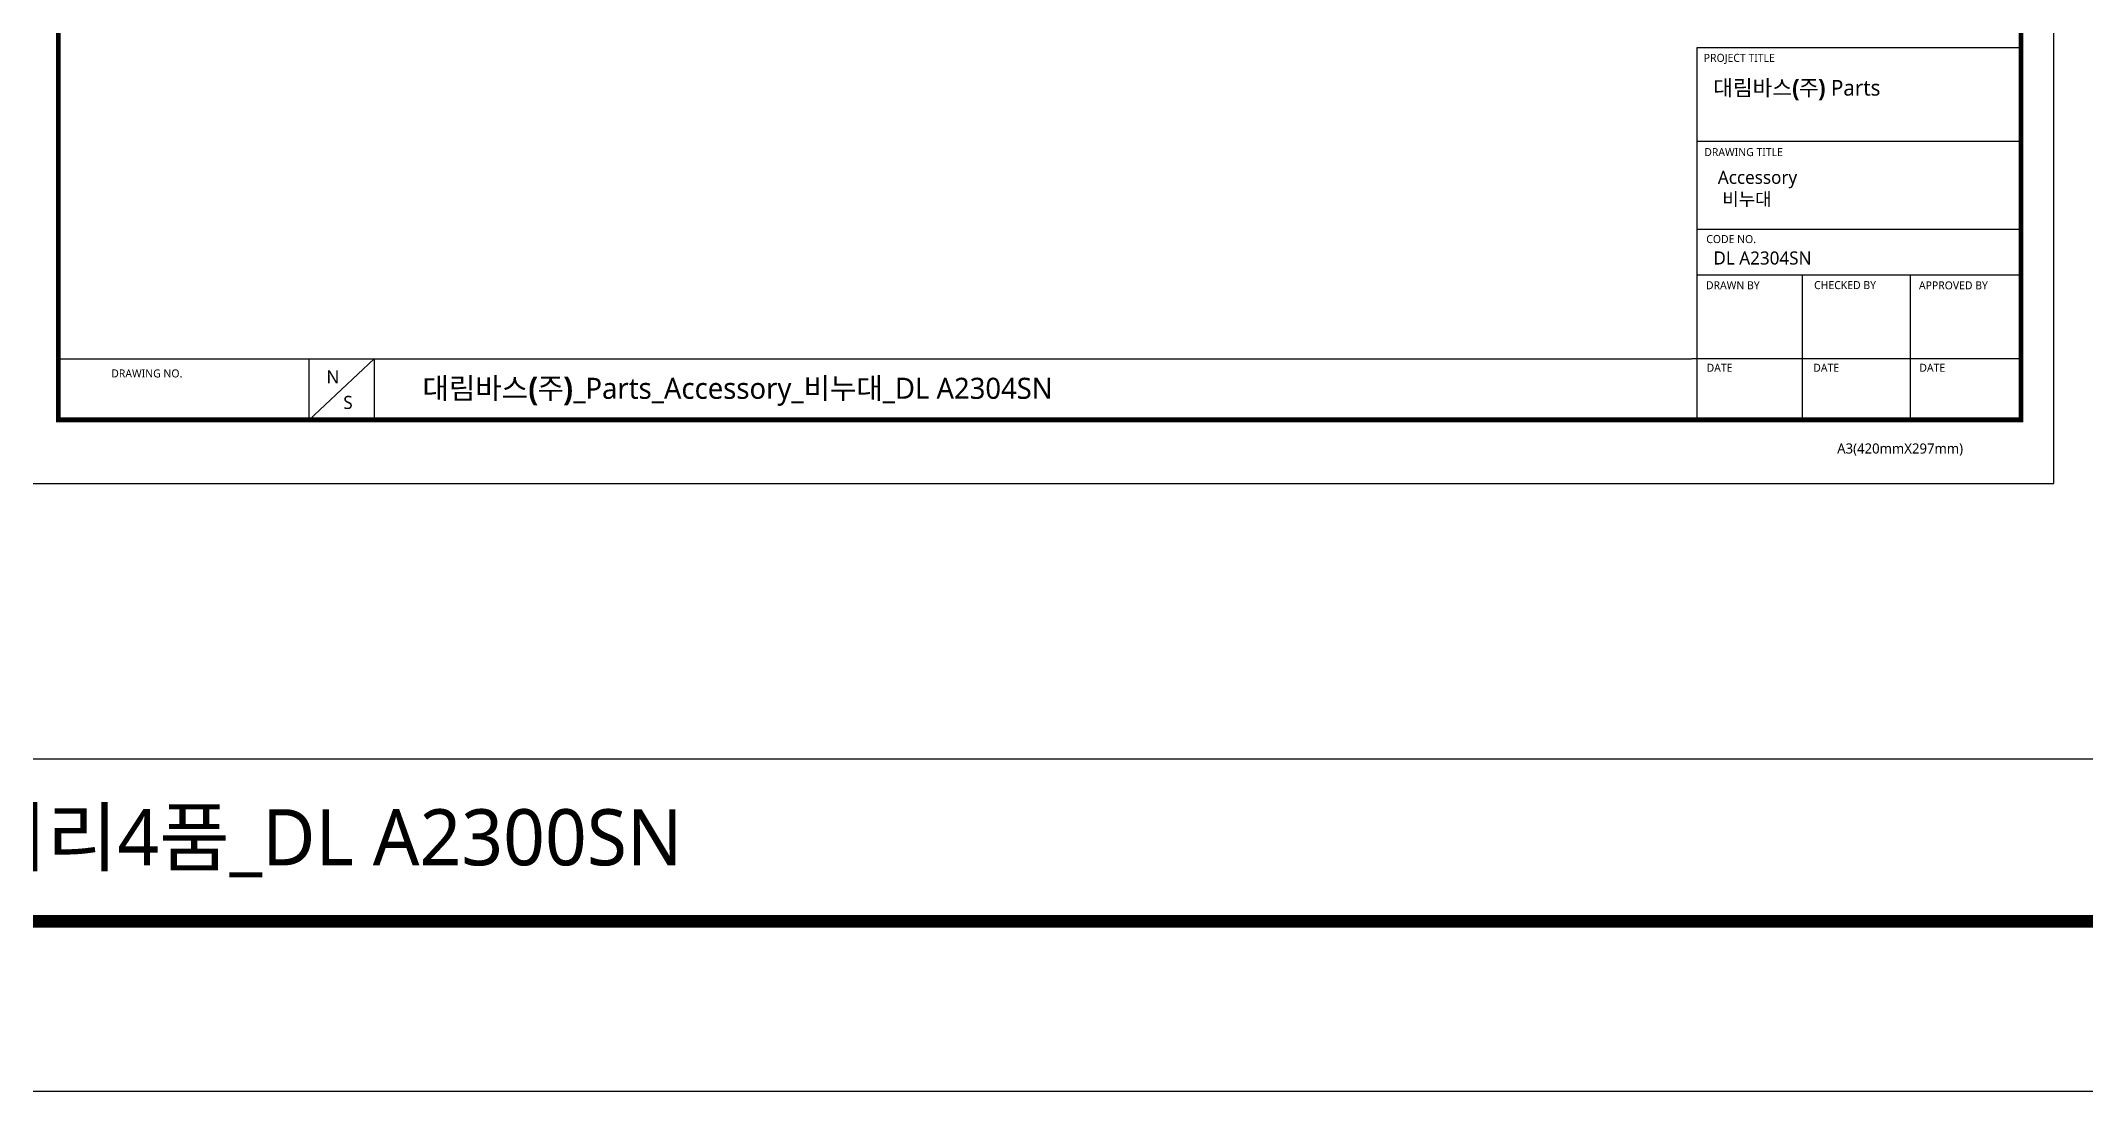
# Model space of a CAD drawing. Extents: x 16296675204 to 16296683393, y -37409618576 to -37409617244.
# Drawn here: x 16296675936 to 16296676592, y -37409618516 to -37409618179 of the extents above; entities that cross this region are included whole.
import ezdxf

# ---------------------------------------------------------------- set-up
doc = ezdxf.new("R2010")
doc.units = 0
doc.header["$LTSCALE"] = 10
doc.header["$MEASUREMENT"] = 0
doc.layers.get('0').update_dxf_attribs({"linetype": 'CONTINUOUS'})
doc.styles.add('Daelim Dimension', font='NanumGothic.ttf')

msp = doc.modelspace()

# ---------------------------------------------------------------- linework, layer by layer
at = {"color": 5, "ltscale": 40}
for p, q in [((16296676571.552481, -37409618181.277283), (16296676467.50938, -37409618181.277283)), ((16296676571.552481, -37409618211.350281), (16296676467.50938, -37409618211.350281)), ((16296676571.552481, -37409618211.350281), (16296676467.50938, -37409618211.350281)), ((16296676571.552481, -37409618239.639969), (16296676467.50938, -37409618239.639969)), ((16296676571.552481, -37409618239.639969), (16296676467.50938, -37409618239.639969)), ((16296676571.552481, -37409618254.230621), (16296676467.50938, -37409618254.230621)), ((16296676571.552481, -37409618254.230621), (16296676467.50938, -37409618254.230621)), ((16296676501.30348, -37409618254.230621), (16296676501.30348, -37409618300.677597)), ((16296676535.986031, -37409618254.230621), (16296676535.986031, -37409618300.677597)), ((16296676021.903049, -37409618281.135674), (16296676021.903049, -37409618300.752007)), ((16296676021.903049, -37409618281.135674), (16296676021.903049, -37409618300.752007)), ((16296676042.8974, -37409618281.135674), (16296676021.903049, -37409618300.752007)), ((16296676042.8974, -37409618281.135674), (16296676021.903049, -37409618300.752007)), ((16296676042.8974, -37409618281.135674), (16296676042.8974, -37409618300.752007)), ((16296676042.8974, -37409618281.135674), (16296676042.8974, -37409618300.752007)), ((16296676571.552481, -37409618281.061256), (16296676465.86483, -37409618281.061256)), ((16296676571.552481, -37409618281.061256), (16296676468.319981, -37409618281.061256)), ((16296676571.552481, -37409618300.677597), (16296676482.38727, -37409618300.677597))]:
    msp.add_line(p, q, dxfattribs=at)
at = {"color": 5, "ltscale": 0.5}
msp.add_line((16296676467.50938, -37409618181.277283), (16296676467.50938, -37409618301.306953), dxfattribs=at)
at = {"color": 5}
for p, q in [((16296675941.552361, -37409618281.135674), (16296676465.739639, -37409618281.135674)), ((16296675232.167789, -37409618409.508041), (16296676630.000549, -37409618409.508041))]:
    msp.add_line(p, q, dxfattribs=at)
at = {"ltscale": 0.5}
for points in [[(16296675204.252609, -37409618516.086411), (16296676940.252609, -37409618516.086411), (16296676940.252609, -37409617244.086411), (16296675204.252609, -37409617244.086411)], [(16296675931.084169, -37409618321.102562), (16296676582.084169, -37409618321.102562), (16296676582.084169, -37409617844.102562), (16296675931.084169, -37409617844.102562)]]:
    msp.add_lwpolyline(points, close=True, dxfattribs=at)
at = {"color": 5, "linetype": 'ByBlock', "lineweight": 200}
for points, const_width in [([(16296675232.167789, -37409618461.620499), (16296676912.167789, -37409618461.620499), (16296676912.167789, -37409617273.620499), (16296675232.167789, -37409617273.620499)], 4), ([(16296675941.552361, -37409618300.677841), (16296676571.552361, -37409618300.677841), (16296676571.552361, -37409617855.177841), (16296675941.552361, -37409617855.177841)], 1.5)]:
    msp.add_lwpolyline(points, close=True, dxfattribs=dict(at, const_width=const_width))

# ---------------------------------------------------------------- texts
at = {"color": 5, "ltscale": 40, "style": 'Daelim Dimension'}
for s, height, p in [('PROJECT TITLE', 2.56901127, (16296676469.711941, -37409618185.805763)), ('DRAWING TITLE', 2.56901127, (16296676469.87665, -37409618216.041641)), ('CODE NO.', 2.5690113, (16296676470.520889, -37409618243.963623)), ('DRAWN BY', 2.5690113, (16296676470.420151, -37409618258.772018)), ('CHECKED BY', 2.5690113, (16296676505.13032, -37409618258.726463)), ('APPROVED BY', 2.56901127, (16296676538.793699, -37409618258.809441)), ('DATE', 2.5690113, (16296676470.6208, -37409618285.250023)), ('DATE', 2.5690113, (16296676504.85714, -37409618285.250023)), ('DATE', 2.5690113, (16296676538.91184, -37409618285.250023)), ('DRAWING NO.', 2.56901127, (16296675958.525261, -37409618287.070358)), ('A3(420mmX297mm)', 3.24237133, (16296676512.53742, -37409618311.493553))]:
    msp.add_text(s, height=height, dxfattribs=at).set_placement(p)
at = {"attachment_point": 1, "style": 'Daelim Dimension'}
for s, insert, char_height, width in [('{\\fPretendard Variable SemiBold|b0|i0|c129|p2;\\C7;대림바스(주)} Parts', (16296676472.767651, -37409618191.607582), 5.03600079, 80.93992813), (' Accessory\\P  비누대', (16296676472.81209, -37409618220.754028), 4.2041236, 70.7511006), ('DL A2304SN', (16296676472.81209, -37409618246.645432), 4.2041236, 70.7511006), ('N', (16296676027.613239, -37409618284.813393), 4.204124, 5.86731056), ('S', (16296676033.019381, -37409618292.990913), 4.204124, 5.86731056)]:
    msp.add_mtext(s, dxfattribs=dict(at, insert=insert, char_height=char_height, width=width))
at = {"color": 2, "attachment_point": 1, "style": 'Daelim Dimension'}
for s, insert, char_height, width in [('{\\fPretendard Variable SemiBold|b0|i0|c129|p2;대림바스(주)}_Parts_Accessory_{\\fGulim|b0|i0|c129|p50;비누대}_DL A2304SN', (16296676058.42462, -37409618287.181793), 6.75662715, 260.66283526), ('{\\fPretendard Variable SemiBold|b0|i0|c129|p2;대림바스(주)}_Parts_Accessory_{\\fGulim|b0|i0|c129|p50;액세서리}4{\\fGulim|b0|i0|c129|p50;품}_DL A2300SN', (16296675543.82715, -37409618425.631027), 18.0176724, 859.36974055)]:
    msp.add_mtext(s, dxfattribs=dict(at, insert=insert, char_height=char_height, width=width))

doc.saveas('drawing.dxf')
